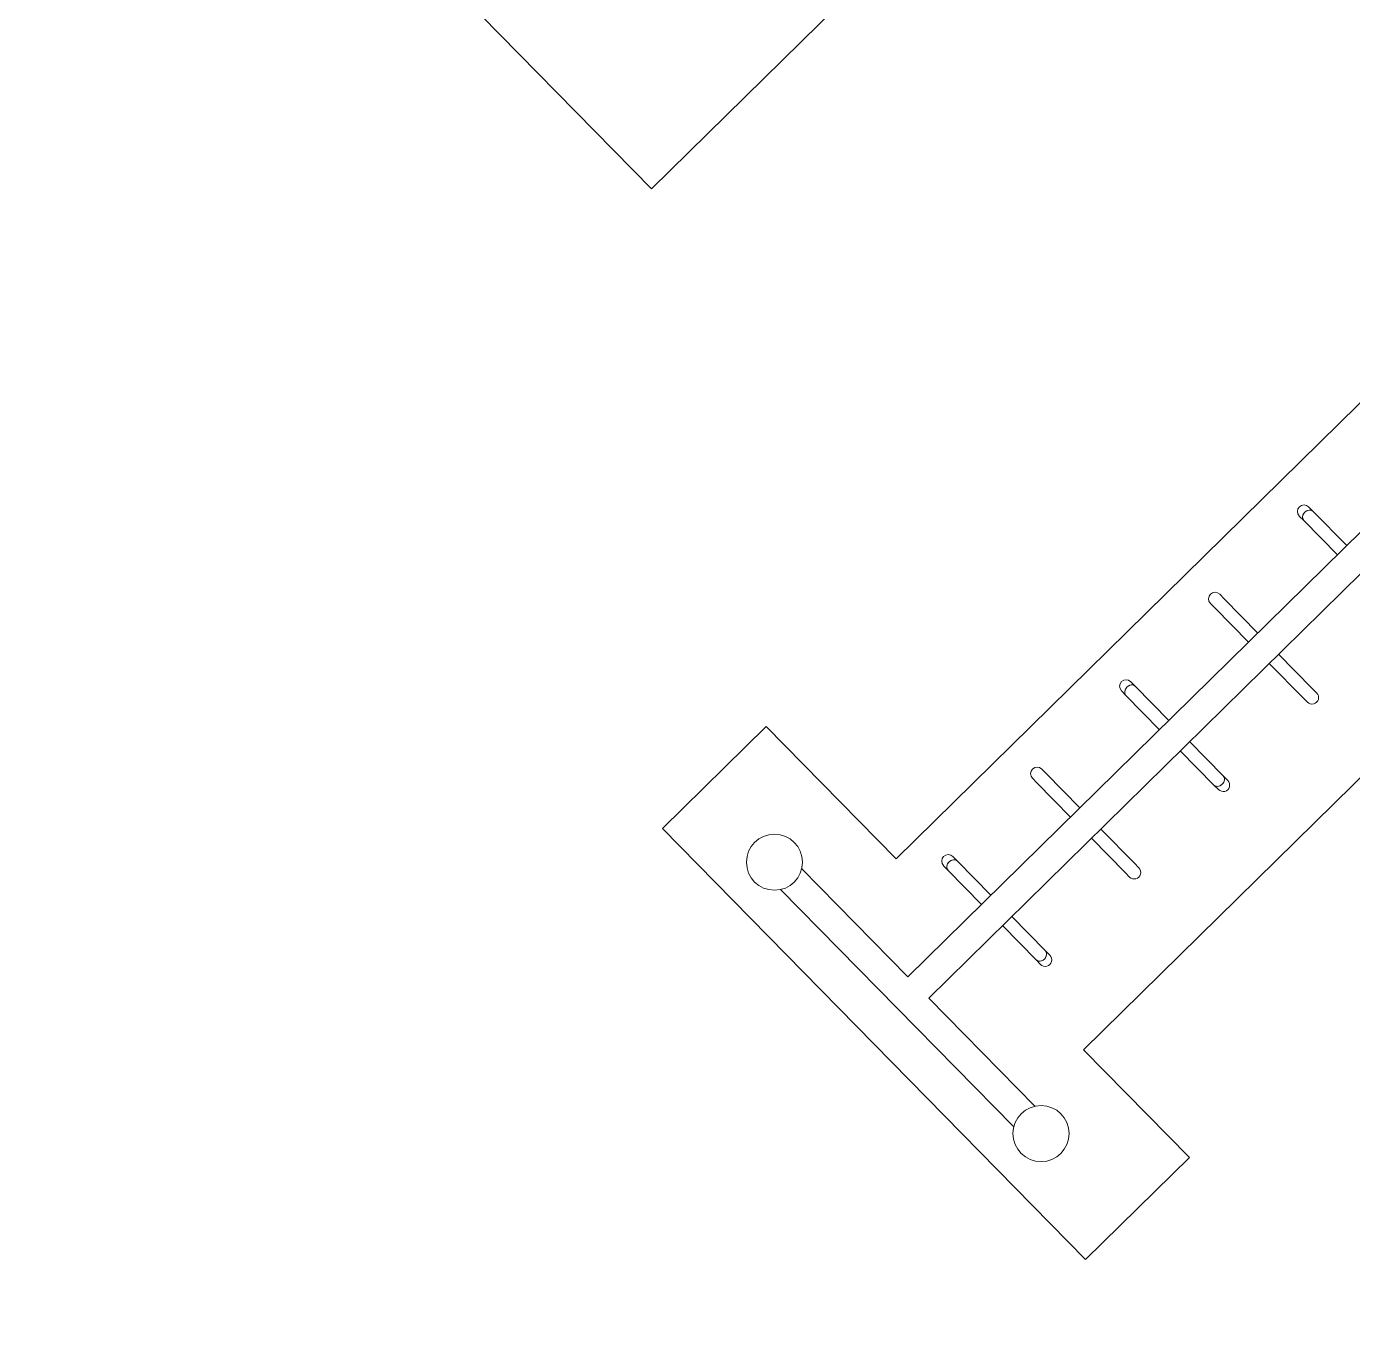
# Model space of a CAD drawing. Header units: metres. Extents: x 859577 to 860336, y 1645916 to 1646650.
# Drawn here: x 859940.214 to 859942.915, y 1646437.7 to 1646440.372 of the extents above; entities that cross this region are included whole.
import ezdxf

# ---------------------------------------------------------------- set-up
doc = ezdxf.new("R2010")
doc.units = ezdxf.units.M
doc.layers.add('A-ACCESORIOS', color=30, linetype='Continuous', lineweight=20)
doc.layers.add('PISO', color=31, linetype='Continuous', lineweight=15)

# ---------------------------------------------------------------- blocks, each defined once
blk = doc.blocks.new('VP')
at = {"color": 0, "linetype": 'Continuous', "lineweight": 0}
for p, q in [((-511.5381, -669.8532), (-511.5381, -672.4647)), ((-511.4777, -669.8532), (-511.4777, -672.4647)), ((-511.6489, -671.2115), (-511.6359, -671.2115)), ((-511.6359, -671.2115), (-511.5381, -671.2115)), ((-511.6359, -671.2382), (-511.6489, -671.2382)), ((-511.6359, -671.2382), (-511.5381, -671.2382)), ((-511.6489, -671.4655), (-511.6359, -671.4655)), ((-511.5381, -671.4655), (-511.6359, -671.4655)), ((-511.3799, -671.4655), (-511.4777, -671.4655)), ((-511.3799, -671.4655), (-511.3669, -671.4655)), ((-511.6359, -671.4922), (-511.6489, -671.4922)), ((-511.5381, -671.4922), (-511.6359, -671.4922)), ((-511.3799, -671.4922), (-511.4777, -671.4922)), ((-511.3669, -671.4922), (-511.3799, -671.4922)), ((-511.6489, -671.7195), (-511.6359, -671.7195)), ((-511.5381, -671.7195), (-511.6359, -671.7195)), ((-511.3799, -671.7195), (-511.4777, -671.7195)), ((-511.3799, -671.7195), (-511.3669, -671.7195)), ((-511.6359, -671.7462), (-511.6489, -671.7462)), ((-511.5381, -671.7462), (-511.6359, -671.7462)), ((-511.3799, -671.7462), (-511.4777, -671.7462)), ((-511.3669, -671.7462), (-511.3799, -671.7462)), ((-511.6489, -671.9735), (-511.6359, -671.9735)), ((-511.5381, -671.9735), (-511.6359, -671.9735)), ((-511.3799, -671.9735), (-511.4777, -671.9735)), ((-511.3799, -671.9735), (-511.3669, -671.9735)), ((-511.6359, -672.0002), (-511.6489, -672.0002)), ((-511.5381, -672.0002), (-511.6359, -672.0002)), ((-511.3799, -672.0002), (-511.4777, -672.0002)), ((-511.3669, -672.0002), (-511.3799, -672.0002)), ((-511.6489, -672.2275), (-511.6359, -672.2275)), ((-511.5381, -672.2275), (-511.6359, -672.2275)), ((-511.3799, -672.2275), (-511.4777, -672.2275)), ((-511.3799, -672.2275), (-511.3669, -672.2275)), ((-511.6359, -672.2542), (-511.6489, -672.2542)), ((-511.5381, -672.2542), (-511.6359, -672.2542)), ((-511.3799, -672.2542), (-511.4777, -672.2542)), ((-511.3669, -672.2542), (-511.3799, -672.2542)), ((-511.8467, -672.4647), (-511.5381, -672.4647)), ((-511.4777, -672.4647), (-511.1691, -672.4647)), ((-511.8467, -672.525), (-511.1691, -672.525))]:
    blk.add_line(p, q, dxfattribs=at)
for centre in [(-511.8953, -672.4948), (-511.1206, -672.4948)]:
    blk.add_circle(centre, 0.0571, dxfattribs=at)
for centre, start, end in [((-511.6489, -671.2248), 90, 270), ((-511.6489, -671.4788), 90, 270), ((-511.3669, -671.4788), 270, 90), ((-511.6489, -671.7328), 90, 270), ((-511.3669, -671.7328), 270, 90), ((-511.6489, -671.9868), 90, 270), ((-511.3669, -671.9868), 270, 90), ((-511.6489, -672.2408), 90, 270), ((-511.3669, -672.2408), 270, 90)]:
    blk.add_arc(centre, 0.0133, start, end, dxfattribs=at)
for centre, major_axis, start_param, end_param in [((-511.6359, -671.2248), (0, -0.0133), 3.141593, 6.283185), ((-511.6359, -671.2248), (0, 0.0133), 0, 3.141593), ((-511.6359, -671.7328), (0, 0.0133), 0, 3.141593), ((-511.6359, -671.7328), (0, -0.0133), 3.141593, 6.283185), ((-511.3799, -671.7328), (0, 0.0133), 3.141593, 6.283185), ((-511.3799, -671.7328), (0, -0.0133), 0, 3.141593), ((-511.6359, -672.2408), (0, 0.0133), 0, 3.141593), ((-511.6359, -672.2408), (0, -0.0133), 3.141593, 6.283185), ((-511.3799, -672.2408), (0, 0.0133), 3.141593, 6.283185), ((-511.3799, -672.2408), (0, -0.0133), 0, 3.141593)]:
    blk.add_ellipse(centre, major_axis=major_axis, ratio=0.8, start_param=start_param, end_param=end_param, dxfattribs=at)

msp = doc.modelspace()

# ---------------------------------------------------------------- linework, layer by layer
at = {"layer": 'PISO', "elevation": 970.53041}
msp.add_lwpolyline([(859944.66105, 1646444.91829), (859944.58747, 1646444.99318), (859943.25624, 1646443.68516), (859941.99706, 1646444.96669), (859940.83504, 1646443.82495), (859941.77357, 1646442.86977), (859940.21359, 1646441.33699), (859941.48656, 1646440.04143), (859942.70525, 1646441.23886), (859943.63248, 1646440.29517), (859941.98507, 1646438.67648), (859941.72019, 1646438.94605), (859941.50884, 1646438.73839), (859942.37088, 1646437.86105), (859942.58223, 1646438.06872), (859942.36688, 1646438.28788), (859944.0143, 1646439.90657), (859944.49554, 1646439.4168), (859944.99299, 1646439.90558), (859946.84876, 1646438.01687), (859946.51653, 1646437.69043)], dxfattribs=at)

# ---------------------------------------------------------------- block references
at = {"layer": 'A-ACCESORIOS', "rotation": 314.496026341985}
msp.add_blockref('VP', (860780.19391, 1646544.86009, 970.53041), dxfattribs=at)

doc.saveas('drawing.dxf')
